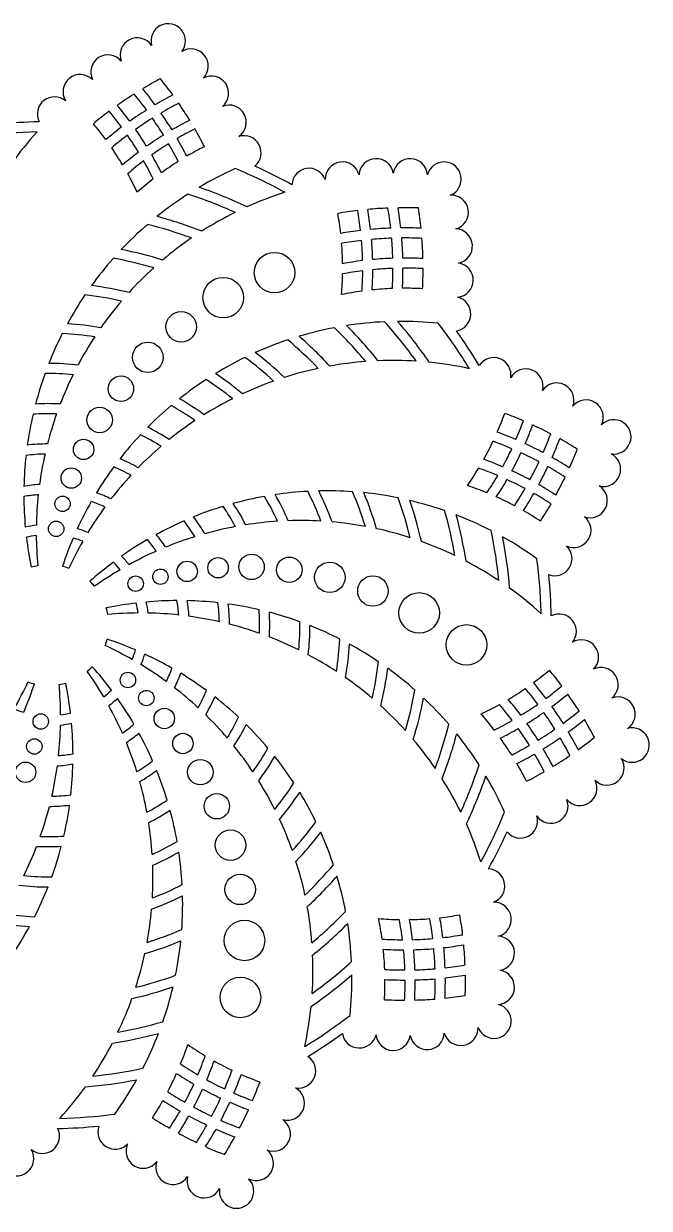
# Model space of a CAD drawing. Extents: x -754 to 284, y -481 to -239.
# Drawn here: x -375.7 to -251.2, y -473.9 to -238.6 of the extents above; entities that cross this region are included whole.
import ezdxf

# ---------------------------------------------------------------- set-up
doc = ezdxf.new("R2010")
doc.units = 0
doc.layers.get('0').update_dxf_attribs({"linetype": 'CONTINUOUS'})

msp = doc.modelspace()

# ---------------------------------------------------------------- linework, layer by layer
for centre, radius in [((-325.77, -288.03), 4.03), ((-335.98, -293), 4.03), ((-344.34, -298.79), 3.03), ((-350.98, -304.86), 3.03), ((-356.32, -311.09), 2.53), ((-360.55, -317.3), 2.53), ((-363.74, -323.15), 2.03), ((-366.19, -328.84), 2.03), ((-367.92, -333.96), 1.53), ((-369.2, -338.92), 1.53), ((-343.15, -347.38), 2.03), ((-337, -346.66), 2.03), ((-330.34, -346.49), 2.53), ((-322.84, -347.05), 2.53), ((-314.79, -348.56), 3.03), ((-348.46, -348.44), 1.53), ((-306.21, -351.28), 3.03), ((-353.39, -349.82), 1.53), ((-297.01, -355.63), 4.03), ((-287.6, -361.98), 4.03), ((-354.92, -368.96), 1.53), ((-351.26, -372.54), 1.53), ((-372.26, -377.2), 1.53), ((-347.69, -376.6), 2.03), ((-373.53, -382.16), 1.53), ((-343.99, -381.57), 2.03), ((-375.27, -387.29), 2.03), ((-340.52, -387.26), 2.53), ((-337.25, -394.03), 2.53), ((-334.53, -401.76), 3.03), ((-332.6, -410.55), 3.03), ((-331.76, -420.69), 4.03), ((-332.56, -432.01), 4.03)]:
    msp.add_circle(centre, radius)
for centre, radius, start, end in [((-346.91, -242), 3.42, 321.4897, 195.3163), ((-353.05, -244.8), 3.42, 33.7502, 200.7708), ((-342.37, -247), 3.42, 316.0352, 123.0557), ((-358.9, -248.18), 3.42, 39.2048, 206.2254), ((-364.41, -252.1), 3.42, 44.6593, 211.6799), ((-338.32, -252.4), 3.42, 310.5806, 117.6012), ((-311.35, -319.2), 78.96, 118.0234, 120.9668), ((-410, -298.96), 74.96, 36.2026, 39.283), ((-410, -298.96), 78.96, 35.8391, 38.7826), ((-369.51, -256.52), 3.42, 50.1139, 207.147), ((-311.35, -319.2), 78.96, 122.4313, 125.3488), ((-410, -298.96), 72.96, 36.3353, 39.4921), ((-311.35, -319.2), 74.96, 117.523, 120.6034), ((-311.35, -319.2), 78.96, 126.8033, 129.7074), ((-410, -298.96), 66.96, 36.5059, 39.9301), ((-410, -298.96), 68.96, 36.4901, 39.8182), ((-311.35, -319.2), 74.96, 122.1378, 125.199), ((-311.35, -319.2), 72.96, 117.3139, 120.4706), ((-410, -298.96), 74.96, 31.607, 34.6682), ((-410, -298.96), 78.96, 31.4572, 34.3747), ((-334.81, -258.17), 3.42, 305.1261, 112.1467), ((-370.73, -358.06), 100, 91.0455, 95.7605), ((-410, -298.96), 62.96, 36.3946, 40.0366), ((-311.35, -319.2), 72.96, 122.0442, 125.1864), ((-410, -298.96), 72.96, 31.6196, 34.7618), ((-311.35, -319.2), 68.96, 116.9878, 120.3158), ((-370.73, -358.06), 98, 91.3286, 97.7313), ((-320.55, -307.88), 70.96, 137.6572, 144.1812), ((-311.35, -319.2), 74.96, 126.7278, 129.7871), ((-311.35, -319.2), 72.96, 126.7574, 129.9053), ((-410, -298.96), 66.96, 31.3636, 34.7942), ((-410, -298.96), 68.96, 31.5023, 34.8283), ((-311.35, -319.2), 68.96, 121.9776, 125.3037), ((-311.35, -319.2), 66.96, 116.8758, 120.3001), ((-410, -298.96), 78.96, 27.0986, 30.0027), ((-331.86, -264.24), 3.42, 309.6589, 106.6921), ((-410, -298.96), 62.96, 30.898, 34.5692), ((-311.35, -319.2), 66.96, 122.0118, 125.4424), ((-410, -298.96), 72.96, 26.9007, 30.0486), ((-410, -298.96), 74.96, 27.0189, 30.0782), ((-311.35, -319.2), 62.96, 116.7694, 120.4114), ((-311.35, -319.2), 68.96, 126.971, 130.3237), ((-311.35, -319.2), 66.96, 127.1651, 130.6364), ((-410, -298.96), 66.96, 26.1696, 29.6409), ((-410, -298.96), 68.96, 26.4823, 29.8349), ((-305.55, -268.81), 3.42, 9.2048, 176.2254), ((-298.79, -268.81), 3.42, 3.7502, 170.7708), ((-311.35, -319.2), 62.96, 122.2368, 125.9079), ((-304.66, -332.17), 70.96, 114.0599, 120.5839), ((-370.73, -358.06), 98, 61.3286, 67.7313), ((-370.73, -358.06), 100, 61.0455, 65.7605), ((-318.9, -270.73), 3.42, 20.1139, 177.147), ((-312.27, -269.45), 3.42, 14.6593, 181.6799), ((-292.07, -269.46), 3.42, 291.4897, 165.3163), ((-410, -298.96), 62.96, 25.2964, 29.0469), ((-311.35, -319.2), 62.96, 127.7591, 131.5096), ((-304.66, -332.17), 70.96, 122.6884, 128.8223), ((-370.73, -358.06), 90, 65.6428, 72.0456), ((-370.73, -358.06), 92, 64.5906, 70.9933), ((-302.19, -339.69), 70.96, 107.6572, 114.1812), ((-290.64, -276.06), 3.42, 286.0352, 93.0557), ((-299.88, -354.1), 78.96, 92.4313, 95.3488), ((-375.19, -287.24), 72.96, 6.3353, 9.4921), ((-299.88, -354.1), 78.96, 88.0234, 90.9668), ((-375.19, -287.24), 74.96, 6.2026, 9.283), ((-375.19, -287.24), 78.96, 5.8391, 8.7826), ((-370.73, -358.06), 84, 68.7098, 75.1125), ((-302.19, -339.69), 70.96, 116.2857, 122.4195), ((-299.88, -354.1), 78.96, 96.8033, 99.7074), ((-375.19, -287.24), 62.96, 6.3946, 10.0366), ((-375.19, -287.24), 66.96, 6.5059, 9.9301), ((-375.19, -287.24), 68.96, 6.4901, 9.8182), ((-304.66, -332.17), 70.96, 130.8131, 136.6462), ((-370.73, -358.06), 82, 69.7052, 76.1079), ((-299.88, -354.1), 74.96, 96.7278, 99.7871), ((-299.88, -354.1), 74.96, 92.1378, 95.199), ((-299.88, -354.1), 74.96, 87.523, 90.6034), ((-289.84, -282.76), 3.42, 280.5806, 87.6012), ((-302.19, -339.69), 70.96, 124.4104, 130.2435), ((-299.88, -354.1), 72.96, 96.7574, 99.9053), ((-375.19, -287.24), 62.96, 0.898, 4.5692), ((-375.19, -287.24), 66.96, 1.3636, 4.7942), ((-299.88, -354.1), 72.96, 92.0442, 95.1864), ((-375.19, -287.24), 68.96, 1.5023, 4.8283), ((-375.19, -287.24), 72.96, 1.6196, 4.7618), ((-299.88, -354.1), 72.96, 87.3139, 90.4706), ((-375.19, -287.24), 74.96, 1.607, 4.6682), ((-375.19, -287.24), 78.96, 1.4572, 4.3747), ((-370.73, -358.06), 76, 72.6217, 79.0244), ((-304.66, -332.17), 70.96, 138.5484, 144.1445), ((-370.73, -358.06), 74, 73.5728, 79.9755), ((-302.19, -339.69), 70.96, 132.1457, 137.7418), ((-299.88, -354.1), 68.96, 96.971, 100.3237), ((-299.88, -354.1), 68.96, 91.9776, 95.3037), ((-299.88, -354.1), 68.96, 86.9878, 90.3158), ((-289.67, -289.51), 3.42, 275.1261, 82.1467), ((-375.19, -287.24), 62.96, 355.2964, 359.0469), ((-299.88, -354.1), 66.96, 97.1651, 100.6364), ((-375.19, -287.24), 66.96, 356.1696, 359.6409), ((-375.19, -287.24), 68.96, 356.4823, 359.8349), ((-299.88, -354.1), 66.96, 92.0118, 95.4424), ((-375.19, -287.24), 72.96, 356.9007, 0.0486), ((-375.19, -287.24), 74.96, 357.0189, 0.0782), ((-299.88, -354.1), 66.96, 86.8758, 90.3001), ((-375.19, -287.24), 78.96, 357.0986, 0.0027), ((-370.73, -358.06), 68, 76.3709, 82.7736), ((-299.88, -354.1), 62.96, 97.7591, 101.5096), ((-299.88, -354.1), 62.96, 92.2368, 95.9079), ((-299.88, -354.1), 62.96, 86.7694, 90.4114), ((-304.66, -332.17), 70.96, 145.9764, 151.3837), ((-370.73, -358.06), 66, 77.2869, 83.6896), ((-302.19, -339.69), 70.96, 139.5737, 144.981), ((-290.16, -296.25), 3.42, 279.6589, 76.6921), ((-370.73, -358.06), 60, 79.9905, 86.3932), ((-300.57, -368.67), 70.96, 92.6884, 98.8223), ((-370.73, -358.06), 84, 38.7098, 45.1125), ((-370.73, -358.06), 90, 35.6428, 42.0456), ((-300.57, -368.67), 70.96, 84.0599, 90.5839), ((-370.73, -358.06), 92, 34.5906, 40.9933), ((-370.73, -358.06), 98, 31.3286, 37.7313), ((-304.66, -332.17), 70.96, 153.1593, 158.4153), ((-370.73, -358.06), 58, 80.8783, 87.281), ((-302.19, -339.69), 70.96, 146.7566, 152.0126), ((-300.57, -368.67), 70.96, 100.8131, 106.6462), ((-370.73, -358.06), 76, 42.6217, 49.0244), ((-370.73, -358.06), 82, 39.7052, 46.1079), ((-370.73, -358.06), 100, 31.0455, 35.7605), ((-300.57, -368.67), 70.96, 108.5484, 114.1445), ((-370.73, -358.06), 74, 43.5728, 49.9755), ((-300.57, -368.67), 70.96, 115.9764, 121.3837), ((-370.73, -358.06), 66, 47.2869, 53.6896), ((-370.73, -358.06), 68, 46.3709, 52.7736), ((-302.19, -376.43), 70.96, 94.4104, 100.2435), ((-302.19, -376.43), 70.96, 86.2857, 92.4195), ((-302.19, -376.43), 70.96, 77.6572, 84.1812), ((-282.18, -308.34), 3.42, 350.1139, 147.147), ((-304.66, -332.17), 70.96, 160.1457, 165.2806), ((-370.73, -358.06), 50, 84.3715, 90.7742), ((-370.73, -358.06), 52, 83.5063, 89.909), ((-370.73, -358.06), 60, 49.9905, 56.3932), ((-302.19, -376.43), 70.96, 102.1457, 107.7418), ((-275.8, -310.55), 3.42, 344.6593, 151.6799), ((-302.19, -339.69), 70.96, 153.743, 158.8779), ((-300.57, -368.67), 70.96, 123.1593, 128.4153), ((-370.73, -358.06), 58, 50.8783, 57.281), ((-302.19, -376.43), 70.96, 109.5737, 114.981), ((-269.66, -313.36), 3.42, 339.2048, 146.2254), ((-370.73, -358.06), 44, 86.939, 93.3417), ((-300.57, -368.67), 70.96, 130.1457, 135.2806), ((-370.73, -358.06), 50, 54.3715, 60.7742), ((-370.73, -358.06), 52, 53.5063, 59.909), ((-302.19, -376.43), 70.96, 116.7566, 122.0126), ((-263.81, -316.74), 3.42, 333.7502, 140.7708), ((-304.66, -332.17), 70.96, 166.9751, 172.0142), ((-370.73, -358.06), 42, 87.7862, 94.1889), ((-302.19, -339.69), 70.96, 160.5724, 165.6115), ((-302.19, -376.43), 70.96, 123.743, 128.8779), ((-339.18, -294.5), 62.96, 336.3946, 340.0366), ((-307.39, -390.05), 78.96, 66.8033, 69.7074), ((-339.18, -294.5), 66.96, 336.5059, 339.9301), ((-258.31, -320.66), 3.42, 261.4897, 135.3163), ((-370.73, -358.06), 44, 56.939, 63.3417), ((-307.39, -390.05), 74.96, 66.7278, 69.7871), ((-339.18, -294.5), 68.96, 336.4901, 339.8182), ((-307.39, -390.05), 78.96, 62.4313, 65.3488), ((-370.73, -358.06), 36, 90.3057, 96.7084), ((-300.57, -368.67), 70.96, 136.9751, 142.0142), ((-370.73, -358.06), 42, 57.7862, 64.1889), ((-339.18, -294.5), 62.96, 330.898, 334.5692), ((-307.39, -390.05), 72.96, 66.7574, 69.9053), ((-307.39, -390.05), 74.96, 62.1378, 65.199), ((-339.18, -294.5), 72.96, 336.3353, 339.4921), ((-339.18, -294.5), 74.96, 336.2026, 339.283), ((-307.39, -390.05), 78.96, 58.0234, 60.9668), ((-304.66, -332.17), 70.96, 173.6805, 178.6454), ((-370.73, -358.06), 34, 91.1389, 97.5416), ((-302.19, -339.69), 70.96, 167.2778, 172.2427), ((-302.19, -376.43), 70.96, 130.5724, 135.6115), ((-339.18, -294.5), 66.96, 331.3636, 334.7942), ((-339.18, -294.5), 68.96, 331.5023, 334.8283), ((-307.39, -390.05), 72.96, 62.0442, 65.1864), ((-339.18, -294.5), 78.96, 335.8391, 338.7826), ((-260.37, -327.09), 3.42, 256.0352, 63.0557), ((-300.57, -368.67), 70.96, 143.6805, 148.6454), ((-370.73, -358.06), 34, 61.1389, 67.5416), ((-370.73, -358.06), 36, 60.3057, 66.7084), ((-339.18, -294.5), 62.96, 325.2964, 329.0469), ((-307.39, -390.05), 66.96, 67.1651, 70.6364), ((-307.39, -390.05), 68.96, 66.971, 70.3237), ((-339.18, -294.5), 72.96, 331.6196, 334.7618), ((-339.18, -294.5), 74.96, 331.607, 334.6682), ((-307.39, -390.05), 72.96, 57.3139, 60.4706), ((-307.39, -390.05), 74.96, 57.523, 60.6034), ((-302.19, -376.43), 70.96, 137.2778, 142.2427), ((-339.18, -294.5), 66.96, 326.1696, 329.6409), ((-339.18, -294.5), 68.96, 326.4823, 329.8349), ((-307.39, -390.05), 66.96, 62.0118, 65.4424), ((-307.39, -390.05), 68.96, 61.9776, 65.3037), ((-339.18, -294.5), 78.96, 331.4572, 334.3747), ((-370.73, -358.06), 28, 93.6214, 100.0241), ((-370.73, -358.06), 28, 63.6214, 70.0241), ((-315.27, -402.33), 70.96, 93.1593, 98.4153), ((-370.73, -358.06), 58, 20.8783, 27.281), ((-315.27, -402.33), 70.96, 85.9764, 91.3837), ((-370.73, -358.06), 60, 19.9905, 26.3932), ((-370.73, -358.06), 66, 17.2869, 23.6896), ((-370.73, -358.06), 68, 16.3709, 22.7736), ((-315.27, -402.33), 70.96, 78.5484, 84.1445), ((-307.39, -390.05), 62.96, 67.7591, 71.5096), ((-339.18, -294.5), 72.96, 326.9007, 330.0486), ((-307.39, -390.05), 68.96, 56.9878, 60.3158), ((-263.02, -333.3), 3.42, 250.5806, 57.6012), ((-370.73, -358.06), 26, 94.4438, 100.8465), ((-304.66, -332.17), 70.96, 180.2903, 185.2002), ((-302.19, -339.69), 70.96, 173.8876, 178.7975), ((-300.57, -368.67), 70.96, 150.2903, 155.2002), ((-370.73, -358.06), 26, 64.4438, 70.8465), ((-315.27, -402.33), 70.96, 100.1457, 105.2806), ((-370.73, -358.06), 44, 26.939, 33.3417), ((-370.73, -358.06), 50, 24.3715, 30.7742), ((-370.73, -358.06), 52, 23.5063, 29.909), ((-370.73, -358.06), 74, 13.5728, 19.9755), ((-315.27, -402.33), 70.96, 70.8131, 76.6462), ((-370.73, -358.06), 76, 12.6217, 19.0244), ((-307.39, -390.05), 62.96, 62.2368, 65.9079), ((-339.18, -294.5), 74.96, 327.0189, 330.0782), ((-307.39, -390.05), 66.96, 56.8758, 60.3001), ((-339.18, -294.5), 78.96, 327.0986, 330.0027), ((-302.19, -376.43), 70.96, 143.8876, 148.7975), ((-315.27, -402.33), 70.96, 106.9751, 112.0142), ((-370.73, -358.06), 42, 27.7862, 34.1889), ((-370.73, -358.06), 82, 9.7052, 16.1079), ((-370.73, -358.06), 84, 8.7098, 15.1125), ((-315.27, -402.33), 70.96, 62.6884, 68.8223), ((-307.39, -390.05), 62.96, 56.7694, 60.4114), ((-370.73, -358.06), 20, 96.8988, 103.3015), ((-315.27, -402.33), 70.96, 113.6805, 118.6454), ((-370.73, -358.06), 34, 31.1389, 37.5416), ((-370.73, -358.06), 36, 30.3057, 36.7084), ((-320.55, -408.24), 70.96, 100.5724, 105.6115), ((-320.55, -408.24), 70.96, 93.743, 98.8779), ((-320.55, -408.24), 70.96, 86.7566, 92.0126), ((-320.55, -408.24), 70.96, 79.5737, 84.981), ((-266.26, -339.22), 3.42, 245.1261, 52.1467), ((-370.73, -358.06), 18, 97.7135, 104.1162), ((-304.66, -332.17), 70.96, 186.8298, 191.702), ((-302.19, -339.69), 70.96, 180.427, 185.2993), ((-300.57, -368.67), 70.96, 156.8298, 161.702), ((-370.73, -358.06), 18, 67.7135, 74.1162), ((-370.73, -358.06), 20, 66.8988, 73.3015), ((-315.27, -402.33), 70.96, 120.2903, 125.2002), ((-370.73, -358.06), 26, 34.4438, 40.8465), ((-370.73, -358.06), 28, 33.6214, 40.0241), ((-320.55, -408.24), 70.96, 107.2778, 112.2427), ((-320.55, -408.24), 70.96, 72.1457, 77.7418), ((-370.73, -358.06), 90, 5.6428, 12.0456), ((-315.27, -402.33), 70.96, 54.0599, 60.5839), ((-370.73, -358.06), 92, 4.5906, 10.9933), ((-302.19, -376.43), 70.96, 150.427, 155.2993), ((-320.55, -408.24), 70.96, 113.8876, 118.7975), ((-320.55, -408.24), 70.96, 64.4104, 70.2435), ((-270.04, -344.82), 3.42, 249.6589, 46.6921), ((-315.27, -402.33), 70.96, 126.8298, 131.702), ((-370.73, -358.06), 18, 37.7135, 44.1162), ((-370.73, -358.06), 20, 36.8988, 43.3015), ((-320.55, -408.24), 70.96, 56.2857, 62.4195), ((-370.73, -358.06), 98, 1.3286, 7.7313), ((-370.73, -358.06), 12, 100.1496, 106.5523), ((-370.73, -358.06), 12, 70.1496, 76.5523), ((-320.55, -408.24), 70.96, 120.427, 125.2993), ((-370.73, -358.06), 100, 1.0455, 5.7605), ((-370.73, -358.06), 12, 40.1496, 46.5523), ((-320.55, -408.24), 70.96, 47.6572, 54.1812), ((-344.83, -424.13), 70.96, 96.8298, 101.702), ((-370.73, -358.06), 12, 10.1496, 16.5523), ((-370.73, -358.06), 18, 7.7135, 14.1162), ((-344.83, -424.13), 70.96, 90.2903, 95.2002), ((-370.73, -358.06), 20, 6.8988, 13.3015), ((-370.73, -358.06), 26, 4.4438, 10.8465), ((-370.73, -358.06), 28, 3.6214, 10.0241), ((-344.83, -424.13), 70.96, 83.6805, 88.6454), ((-370.73, -358.06), 34, 1.1389, 7.5416), ((-370.73, -358.06), 36, 0.3057, 6.7084), ((-344.83, -424.13), 70.96, 76.9751, 82.0142), ((-370.73, -358.06), 42, 357.7862, 4.1889), ((-352.36, -426.6), 70.96, 90.427, 95.2993), ((-352.36, -426.6), 70.96, 83.8876, 88.7975), ((-352.36, -426.6), 70.96, 77.2778, 82.2427), ((-370.73, -358.06), 44, 356.939, 3.3417), ((-344.83, -424.13), 70.96, 70.1457, 75.2806), ((-370.73, -358.06), 50, 354.3715, 0.7742), ((-269.18, -359.28), 3.42, 320.1139, 117.147), ((-352.36, -426.6), 70.96, 70.5724, 75.6115), ((-370.73, -358.06), 52, 353.5063, 359.909), ((-344.83, -424.13), 70.96, 63.1593, 68.4153), ((-370.73, -358.06), 12, 340.1496, 346.5523), ((-389.09, -426.6), 70.96, 60.427, 65.2993), ((-381.34, -428.22), 70.96, 66.8298, 71.702), ((-352.36, -426.6), 70.96, 63.743, 68.8779), ((-370.73, -358.06), 58, 350.8783, 357.281), ((-370.73, -358.06), 60, 349.9905, 356.3932), ((-344.83, -424.13), 70.96, 55.9764, 61.3837), ((-264.76, -364.38), 3.42, 314.6593, 121.6799), ((-370.73, -358.06), 18, 337.7135, 344.1162), ((-370.73, -358.06), 20, 336.8988, 343.3015), ((-381.34, -428.22), 70.96, 60.2903, 65.2002), ((-352.36, -426.6), 70.96, 56.7566, 62.0126), ((-370.73, -358.06), 12, 310.1496, 316.5523), ((-415, -413.52), 70.96, 36.8298, 41.702), ((-389.09, -426.6), 70.96, 53.8876, 58.7975), ((-370.73, -358.06), 26, 334.4438, 340.8465), ((-370.73, -358.06), 66, 347.2869, 353.6896), ((-370.73, -358.06), 68, 346.3709, 352.7736), ((-344.83, -424.13), 70.96, 48.5484, 54.1445), ((-311.63, -318.79), 62.96, 306.3946, 310.0366), ((-331.87, -417.44), 78.96, 36.8033, 39.7074), ((-260.85, -369.89), 3.42, 309.2048, 116.2254), ((-439.27, -339.69), 70.96, 330.427, 335.2993), ((-370.73, -358.06), 12, 250.1496, 256.5523), ((-420.91, -408.24), 70.96, 30.427, 35.2993), ((-370.73, -358.06), 28, 333.6214, 340.0241), ((-381.34, -428.22), 70.96, 53.6805, 58.6454), ((-352.36, -426.6), 70.96, 49.5737, 54.981), ((-440.89, -347.45), 70.96, 336.8298, 341.702), ((-370.73, -358.06), 12, 280.1496, 286.5523), ((-439.27, -376.43), 70.96, 0.427, 5.2993), ((-436.8, -383.96), 70.96, 6.8298, 11.702), ((-370.73, -358.06), 18, 307.7135, 314.1162), ((-389.09, -426.6), 70.96, 47.2778, 52.2427), ((-370.73, -358.06), 34, 331.1389, 337.5416), ((-370.73, -358.06), 74, 343.5728, 349.9755), ((-311.63, -318.79), 62.96, 300.898, 304.5692), ((-331.87, -417.44), 72.96, 36.7574, 39.9053), ((-331.87, -417.44), 74.96, 36.7278, 39.7871), ((-311.63, -318.79), 66.96, 306.5059, 309.9301), ((-311.63, -318.79), 68.96, 306.4901, 309.8182), ((-331.87, -417.44), 78.96, 32.4313, 35.3488), ((-370.73, -358.06), 20, 306.8988, 313.3015), ((-420.91, -408.24), 70.96, 23.8876, 28.7975), ((-415, -413.52), 70.96, 30.2903, 35.2002), ((-370.73, -358.06), 36, 330.3057, 336.7084), ((-381.34, -428.22), 70.96, 46.9751, 52.0142), ((-352.36, -426.6), 70.96, 42.1457, 47.7418), ((-370.73, -358.06), 76, 342.6217, 349.0244), ((-344.83, -424.13), 70.96, 40.8131, 46.6462), ((-311.63, -318.79), 62.96, 295.2964, 299.0469), ((-331.87, -417.44), 66.96, 37.1651, 40.6364), ((-331.87, -417.44), 68.96, 36.971, 40.3237), ((-311.63, -318.79), 66.96, 301.3636, 304.7942), ((-257.47, -375.73), 3.42, 303.7502, 110.7708), ((-370.73, -358.06), 18, 247.7135, 254.1162), ((-370.73, -358.06), 18, 277.7135, 284.1162), ((-389.09, -426.6), 70.96, 40.5724, 45.6115), ((-370.73, -358.06), 42, 327.7862, 334.1889), ((-331.87, -417.44), 62.96, 37.7591, 41.5096), ((-311.63, -318.79), 68.96, 301.5023, 304.8283), ((-331.87, -417.44), 72.96, 32.0442, 35.1864), ((-331.87, -417.44), 74.96, 32.1378, 35.199), ((-311.63, -318.79), 72.96, 306.3353, 309.4921), ((-439.27, -376.43), 70.96, 353.8876, 358.7975), ((-370.73, -358.06), 20, 276.8988, 283.3015), ((-436.8, -383.96), 70.96, 0.2903, 5.2002), ((-370.73, -358.06), 26, 304.4438, 310.8465), ((-370.73, -358.06), 44, 326.939, 333.3417), ((-381.34, -428.22), 70.96, 40.1457, 45.2806), ((-370.73, -358.06), 82, 339.7052, 346.1079), ((-311.63, -318.79), 66.96, 296.1696, 299.6409), ((-311.63, -318.79), 68.96, 296.4823, 299.8349), ((-331.87, -417.44), 66.96, 32.0118, 35.4424), ((-331.87, -417.44), 68.96, 31.9776, 35.3037), ((-311.63, -318.79), 72.96, 301.6196, 304.7618), ((-311.63, -318.79), 74.96, 306.2026, 309.283), ((-331.87, -417.44), 78.96, 28.0234, 30.9668), ((-254.67, -381.88), 3.42, 231.4897, 105.3163), ((-370.73, -358.06), 28, 303.6214, 310.0241), ((-415, -413.52), 70.96, 23.6805, 28.6454), ((-352.36, -426.6), 70.96, 34.4104, 40.2435), ((-370.73, -358.06), 84, 338.7098, 345.1125), ((-344.83, -424.13), 70.96, 32.6884, 38.8223), ((-331.87, -417.44), 62.96, 32.2368, 35.9079), ((-311.63, -318.79), 74.96, 301.607, 304.6682), ((-331.87, -417.44), 72.96, 27.3139, 30.4706), ((-331.87, -417.44), 74.96, 27.523, 30.6034), ((-311.63, -318.79), 78.96, 305.8391, 308.7826), ((-420.91, -408.24), 70.96, 17.2778, 22.2427), ((-389.09, -426.6), 70.96, 33.743, 38.8779), ((-370.73, -358.06), 50, 324.3715, 330.7742), ((-311.63, -318.79), 72.96, 296.9007, 300.0486), ((-331.87, -417.44), 68.96, 26.9878, 30.3158), ((-370.73, -358.06), 28, 273.6214, 280.0241), ((-370.73, -358.06), 26, 274.4438, 280.8465), ((-436.8, -383.96), 70.96, 353.6805, 358.6454), ((-370.73, -358.06), 34, 301.1389, 307.5416), ((-370.73, -358.06), 52, 323.5063, 329.909), ((-381.34, -428.22), 70.96, 33.1593, 38.4153), ((-370.73, -358.06), 90, 335.6428, 342.0456), ((-311.63, -318.79), 74.96, 297.0189, 300.0782), ((-331.87, -417.44), 62.96, 26.7694, 30.4114), ((-331.87, -417.44), 66.96, 26.8758, 30.3001), ((-311.63, -318.79), 78.96, 301.4572, 304.3747), ((-259.67, -386.42), 3.42, 226.0352, 33.0557), ((-439.27, -376.43), 70.96, 347.2778, 352.2427), ((-370.73, -358.06), 36, 300.3057, 306.7084), ((-415, -413.52), 70.96, 16.9751, 22.0142), ((-370.73, -358.06), 92, 334.5906, 340.9933), ((-344.83, -424.13), 70.96, 24.0599, 30.5839), ((-311.63, -318.79), 78.96, 297.0986, 300.0027), ((-420.91, -408.24), 70.96, 10.5724, 15.6115), ((-389.09, -426.6), 70.96, 26.7566, 32.0126), ((-370.73, -358.06), 58, 320.8783, 327.281), ((-352.36, -426.6), 70.96, 26.2857, 32.4195), ((-265.07, -390.47), 3.42, 220.5806, 27.6012), ((-370.73, -358.06), 34, 271.1389, 277.5416), ((-370.73, -358.06), 42, 297.7862, 304.1889), ((-370.73, -358.06), 60, 319.9905, 326.3932), ((-381.34, -428.22), 70.96, 25.9764, 31.3837), ((-270.84, -393.98), 3.42, 215.1261, 22.1467), ((-439.27, -376.43), 70.96, 340.5724, 345.6115), ((-370.73, -358.06), 36, 270.3057, 276.7084), ((-436.8, -383.96), 70.96, 346.9751, 352.0142), ((-370.73, -358.06), 44, 296.939, 303.3417), ((-415, -413.52), 70.96, 10.1457, 15.2806), ((-370.73, -358.06), 98, 331.3286, 337.7313), ((-420.91, -408.24), 70.96, 3.743, 8.8779), ((-389.09, -426.6), 70.96, 19.5737, 24.981), ((-370.73, -358.06), 66, 317.2869, 323.6896), ((-352.36, -426.6), 70.96, 17.6572, 24.1812), ((-276.91, -396.93), 3.42, 219.6589, 16.6921), ((-370.73, -358.06), 42, 267.7862, 274.1889), ((-370.73, -358.06), 68, 316.3709, 322.7736), ((-381.34, -428.22), 70.96, 18.5484, 24.1445), ((-370.73, -358.06), 100, 331.0455, 335.7605), ((-439.27, -376.43), 70.96, 333.743, 338.8779), ((-370.73, -358.06), 44, 266.939, 273.3417), ((-436.8, -383.96), 70.96, 340.1457, 345.2806), ((-370.73, -358.06), 50, 294.3715, 300.7742), ((-370.73, -358.06), 52, 293.5063, 299.909), ((-415, -413.52), 70.96, 3.1593, 8.4153), ((-420.91, -408.24), 70.96, 356.7566, 2.0126), ((-389.09, -426.6), 70.96, 12.1457, 17.7418), ((-370.73, -358.06), 74, 313.5728, 319.9755), ((-283.4, -409.89), 3.42, 290.1139, 87.147), ((-370.73, -358.06), 50, 264.3715, 270.7742), ((-370.73, -358.06), 76, 312.6217, 319.0244), ((-381.34, -428.22), 70.96, 10.8131, 16.6462), ((-370.73, -358.06), 52, 263.5063, 269.909), ((-436.8, -383.96), 70.96, 333.1593, 338.4153), ((-370.73, -358.06), 60, 289.9905, 296.3932), ((-370.73, -358.06), 58, 290.8783, 297.281), ((-415, -413.52), 70.96, 355.9764, 1.3837), ((-389.09, -426.6), 70.96, 4.4104, 10.2435), ((-282.12, -416.52), 3.42, 284.6593, 91.6799), ((-370.73, -358.06), 58, 260.8783, 267.281), ((-420.91, -408.24), 70.96, 349.5737, 354.981), ((-370.73, -358.06), 82, 309.7052, 316.1079), ((-366.77, -428.91), 62.96, 7.7591, 11.5096), ((-299.91, -353.6), 62.96, 265.2964, 269.0469), ((-299.91, -353.6), 62.96, 270.898, 274.5692), ((-366.77, -428.91), 72.96, 6.7574, 9.9053), ((-299.91, -353.6), 62.96, 276.3946, 280.0366), ((-366.77, -428.91), 74.96, 6.7278, 9.7871), ((-366.77, -428.91), 78.96, 6.8033, 9.7074), ((-370.73, -358.06), 60, 259.9905, 266.3932), ((-436.8, -383.96), 70.96, 325.9764, 331.3837), ((-370.73, -358.06), 66, 287.2869, 293.6896), ((-370.73, -358.06), 84, 308.7098, 315.1125), ((-381.34, -428.22), 70.96, 2.6884, 8.8223), ((-366.77, -428.91), 66.96, 7.1651, 10.6364), ((-366.77, -428.91), 68.96, 6.971, 10.3237), ((-370.73, -358.06), 68, 286.3709, 292.7736), ((-415, -413.52), 70.96, 348.5484, 354.1445), ((-299.91, -353.6), 66.96, 266.1696, 269.6409), ((-299.91, -353.6), 66.96, 271.3636, 274.7942), ((-299.91, -353.6), 66.96, 276.5059, 279.9301), ((-281.48, -423.24), 3.42, 279.2048, 86.2254), ((-420.91, -408.24), 70.96, 342.1457, 347.7418), ((-366.77, -428.91), 62.96, 2.2368, 5.9079), ((-299.91, -353.6), 68.96, 266.4823, 269.8349), ((-366.77, -428.91), 66.96, 2.0118, 5.4424), ((-299.91, -353.6), 68.96, 271.5023, 274.8283), ((-366.77, -428.91), 68.96, 1.9776, 5.3037), ((-366.77, -428.91), 72.96, 2.0442, 5.1864), ((-299.91, -353.6), 68.96, 276.4901, 279.8182), ((-366.77, -428.91), 74.96, 2.1378, 5.199), ((-366.77, -428.91), 78.96, 2.4313, 5.3488), ((-389.09, -426.6), 70.96, 356.2857, 2.4195), ((-370.73, -358.06), 90, 305.6428, 312.0456), ((-299.91, -353.6), 72.96, 276.3353, 279.4921), ((-370.73, -358.06), 74, 283.5728, 289.9755), ((-370.73, -358.06), 92, 304.5906, 310.9933), ((-381.34, -428.22), 70.96, 354.0599, 0.5839), ((-299.91, -353.6), 72.96, 266.9007, 270.0486), ((-299.91, -353.6), 72.96, 271.6196, 274.7618), ((-366.77, -428.91), 74.96, 357.523, 0.6034), ((-299.91, -353.6), 74.96, 276.2026, 279.283), ((-366.77, -428.91), 78.96, 358.0234, 0.9668), ((-281.48, -429.99), 3.42, 273.7502, 80.7708), ((-370.73, -358.06), 76, 282.6217, 289.0244), ((-415, -413.52), 70.96, 340.8131, 346.6462), ((-366.77, -428.91), 62.96, 356.7694, 0.4114), ((-299.91, -353.6), 74.96, 267.0189, 270.0782), ((-366.77, -428.91), 66.96, 356.8758, 0.3001), ((-366.77, -428.91), 68.96, 356.9878, 0.3158), ((-299.91, -353.6), 74.96, 271.607, 274.6682), ((-366.77, -428.91), 72.96, 357.3139, 0.4706), ((-420.91, -408.24), 70.96, 334.4104, 340.2435), ((-299.91, -353.6), 78.96, 267.0986, 270.0027), ((-299.91, -353.6), 78.96, 271.4572, 274.3747), ((-299.91, -353.6), 78.96, 275.8391, 278.7826), ((-389.09, -426.6), 70.96, 347.6572, 354.1812), ((-282.13, -436.72), 3.42, 201.4897, 75.3163), ((-370.73, -358.06), 82, 279.7052, 286.1079), ((-370.73, -358.06), 98, 301.3286, 307.7313), ((-370.73, -358.06), 84, 278.7098, 285.1125), ((-415, -413.52), 70.96, 332.6884, 338.8223), ((-370.73, -358.06), 100, 301.0455, 305.7605), ((-308.92, -438.63), 3.42, 189.6589, 346.6921), ((-302.18, -439.11), 3.42, 185.1261, 352.1467), ((-295.43, -438.95), 3.42, 190.5806, 357.6012), ((-288.73, -438.15), 3.42, 196.0352, 3.0557), ((-420.91, -408.24), 70.96, 326.2857, 332.4195), ((-402.72, -421.4), 62.96, 337.7591, 341.5096), ((-307.17, -389.61), 62.96, 235.2964, 239.0469), ((-402.72, -421.4), 66.96, 337.1651, 340.6364), ((-402.72, -421.4), 68.96, 336.971, 340.3237), ((-307.17, -389.61), 62.96, 240.898, 244.5692), ((-321.01, -446.61), 3.42, 260.1139, 57.147), ((-370.73, -358.06), 90, 275.6428, 282.0456), ((-402.72, -421.4), 62.96, 332.2368, 335.9079), ((-307.17, -389.61), 68.96, 236.4823, 239.8349), ((-307.17, -389.61), 66.96, 236.1696, 239.6409), ((-402.72, -421.4), 72.96, 336.7574, 339.9053), ((-370.73, -358.06), 92, 274.5906, 280.9933), ((-415, -413.52), 70.96, 324.0599, 330.5839), ((-402.72, -421.4), 66.96, 332.0118, 335.4424), ((-307.17, -389.61), 66.96, 241.3636, 244.7942), ((-402.72, -421.4), 74.96, 336.7278, 339.7871), ((-307.17, -389.61), 62.96, 246.3946, 250.0366), ((-402.72, -421.4), 78.96, 336.8033, 339.7074), ((-420.91, -408.24), 70.96, 317.6572, 324.1812), ((-307.17, -389.61), 72.96, 236.9007, 240.0486), ((-402.72, -421.4), 68.96, 331.9776, 335.3037), ((-307.17, -389.61), 68.96, 241.5023, 244.8283), ((-307.17, -389.61), 66.96, 246.5059, 249.9301), ((-323.22, -452.99), 3.42, 254.6593, 61.6799), ((-402.72, -421.4), 62.96, 326.7694, 330.4114), ((-307.17, -389.61), 74.96, 237.0189, 240.0782), ((-307.17, -389.61), 72.96, 241.6196, 244.7618), ((-402.72, -421.4), 72.96, 332.0442, 335.1864), ((-402.72, -421.4), 74.96, 332.1378, 335.199), ((-307.17, -389.61), 68.96, 246.4901, 249.8182), ((-370.73, -358.06), 98, 271.3286, 277.7313), ((-307.17, -389.61), 78.96, 237.0986, 240.0027), ((-402.72, -421.4), 66.96, 326.8758, 330.3001), ((-402.72, -421.4), 68.96, 326.9878, 330.3158), ((-307.17, -389.61), 74.96, 241.607, 244.6682), ((-307.17, -389.61), 72.96, 246.3353, 249.4921), ((-402.72, -421.4), 78.96, 332.4313, 335.3488), ((-326.03, -459.13), 3.42, 249.2048, 56.2254), ((-371.95, -459.6), 3.42, 230.1139, 27.147), ((-370.73, -358.06), 100, 271.0455, 275.7605), ((-357.48, -458.74), 3.42, 159.6589, 316.6921), ((-402.72, -421.4), 72.96, 327.3139, 330.4706), ((-402.72, -421.4), 74.96, 327.523, 330.6034), ((-307.17, -389.61), 74.96, 246.2026, 249.283), ((-351.89, -462.53), 3.42, 155.1261, 322.1467), ((-307.17, -389.61), 78.96, 241.4572, 244.3747), ((-402.72, -421.4), 78.96, 328.0234, 330.9668), ((-377.05, -464.03), 3.42, 224.6593, 31.6799), ((-307.17, -389.61), 78.96, 245.8391, 248.7826), ((-329.41, -464.98), 3.42, 243.7502, 50.7708), ((-345.97, -465.77), 3.42, 160.5806, 327.6012), ((-339.76, -468.42), 3.42, 166.0352, 333.0557), ((-333.33, -470.48), 3.42, 171.4897, 45.3163)]:
    msp.add_arc(centre, radius, start, end)

doc.saveas('drawing.dxf')
